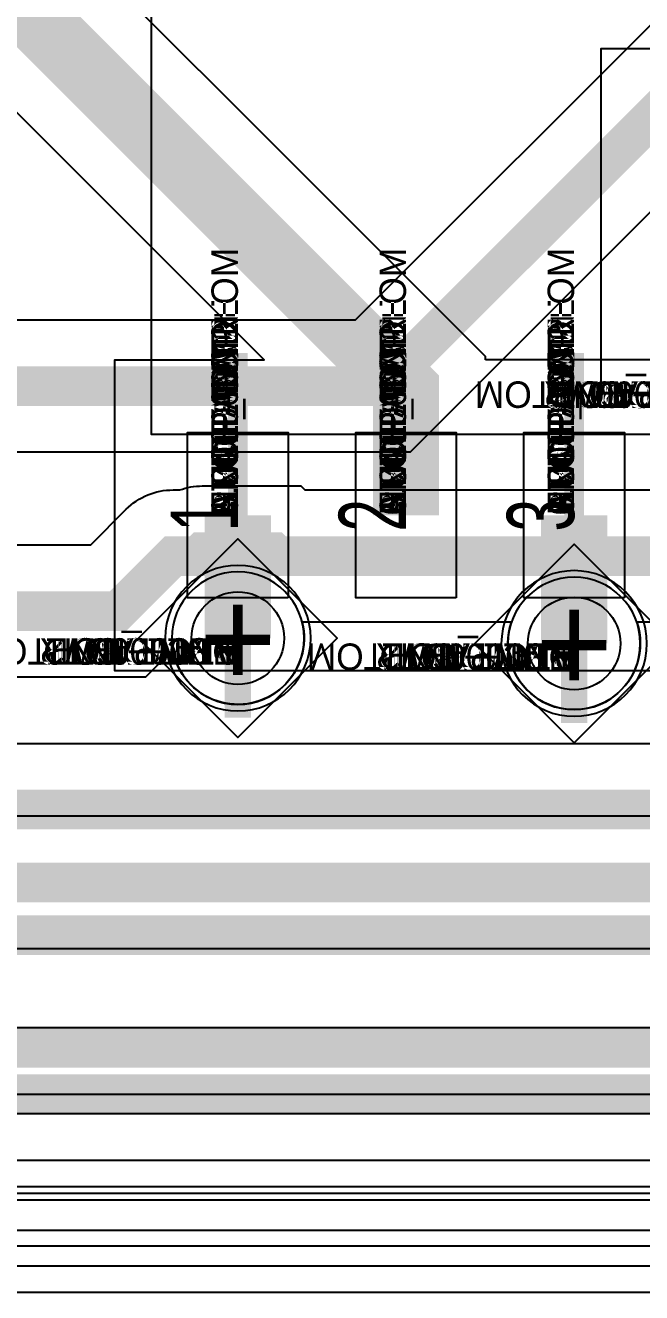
# Model space of a CAD drawing. Extents: x 0 to 323, y 0 to 320.
# Drawn here: x 63.46 to 68.12, y 154.81 to 164.38 of the extents above; entities that cross this region are included whole.
import ezdxf
from ezdxf.enums import TextEntityAlignment as Align

# ---------------------------------------------------------------- set-up
doc = ezdxf.new("R2010")
doc.units = 0
doc.header["$MEASUREMENT"] = 0
doc.layers.get('0').update_dxf_attribs({"linetype": 'CONTINUOUS'})
for name, color, linetype in [('BOARD_GEOMETRY_OUTLINE', 1, 'CONTINUOUS'), ('CDN_FIGURES', 7, 'CONTINUOUS'), ('ETCH_BOTTOM', 7, 'CONTINUOUS'), ('ETCH_GND', 3, 'CONTINUOUS'), ('ETCH_INT1', 4, 'CONTINUOUS'), ('ETCH_INT2', 5, 'CONTINUOUS'), ('ETCH_PWR', 6, 'CONTINUOUS'), ('ETCH_TOP', 2, 'CONTINUOUS'), ('MANUFACTURING_NCLEGEND-1-6', 8, 'CONTINUOUS'), ('PACKAGE_GEOMETRY_ASSEMBLY_TOP', 11, 'CONTINUOUS'), ('PACKAGE_GEOMETRY_PIN_NUMBER', 9, 'CONTINUOUS'), ('PACKAGE_KEEPIN_ALL', 12, 'CONTINUOUS')]:
    doc.layers.add(name, color=color, linetype=linetype)

# ---------------------------------------------------------------- blocks, each defined once
blk = doc.blocks.new('PAD_INFO')
for tag in ['SHAPE_TYPE', 'PAD_HEIGHT', 'PAD_LAYER', 'PAD_TYPE', 'PAD_WIDTH']:
    blk.add_attdef(tag, (0, 0), '', height=0.2)
at = {"flags": 2}
blk.add_attdef('CDN_TYPE', (0, 0), '', height=0.2, dxfattribs=at)
blk = doc.blocks.new('DRILL_INFO')
at = {"flags": 2}
blk.add_attdef('CDN_TYPE', (0, 0), '', height=0.2, dxfattribs=at)
for tag in ['FSHAPE', 'FCHAR', 'DRILL_HEIGHT', 'DIAMETER', 'PLATED', 'DRILL_WIDTH']:
    blk.add_attdef(tag, (0, 0), '', height=0.2)
blk = doc.blocks.new('VIA0700X0300')
at = {"layer": 'ETCH_BOTTOM'}
blk.add_circle((0, 0), 0.35, dxfattribs=at)
at = {"layer": 'ETCH_GND'}
blk.add_circle((0, 0), 0.35, dxfattribs=at)
at = {"layer": 'ETCH_INT1'}
blk.add_circle((0, 0), 0.35, dxfattribs=at)
at = {"layer": 'ETCH_INT2'}
blk.add_circle((0, 0), 0.35, dxfattribs=at)
at = {"layer": 'ETCH_PWR'}
blk.add_circle((0, 0), 0.35, dxfattribs=at)
at = {"layer": 'ETCH_TOP'}
blk.add_circle((0, 0), 0.35, dxfattribs=at)
ref = blk.add_blockref('PAD_INFO', (0, 0))
ref.add_attrib('PAD_LAYER', 'ETCH_TOP', (0, 0), dxfattribs={"height": 0.2})
ref.add_attrib('SHAPE_TYPE', 'NULL', (0, 0), dxfattribs={"height": 0.2})
ref.add_attrib('PAD_TYPE', 'ANTIPAD', (0, 0), dxfattribs={"height": 0.2})
ref.add_attrib('PAD_WIDTH', '0.000000', (0, 0), dxfattribs={"height": 0.2})
ref.add_attrib('PAD_HEIGHT', '0.000000', (0, 0), dxfattribs={"height": 0.2})
ref = blk.add_blockref('PAD_INFO', (0, 0))
ref.add_attrib('PAD_LAYER', 'ETCH_GND', (0, 0), dxfattribs={"height": 0.2})
ref.add_attrib('SHAPE_TYPE', 'NULL', (0, 0), dxfattribs={"height": 0.2})
ref.add_attrib('PAD_TYPE', 'ANTIPAD', (0, 0), dxfattribs={"height": 0.2})
ref.add_attrib('PAD_WIDTH', '0.000000', (0, 0), dxfattribs={"height": 0.2})
ref.add_attrib('PAD_HEIGHT', '0.000000', (0, 0), dxfattribs={"height": 0.2})
ref = blk.add_blockref('PAD_INFO', (0, 0))
ref.add_attrib('PAD_LAYER', 'ETCH_INT1', (0, 0), dxfattribs={"height": 0.2})
ref.add_attrib('SHAPE_TYPE', 'NULL', (0, 0), dxfattribs={"height": 0.2})
ref.add_attrib('PAD_TYPE', 'ANTIPAD', (0, 0), dxfattribs={"height": 0.2})
ref.add_attrib('PAD_WIDTH', '0.000000', (0, 0), dxfattribs={"height": 0.2})
ref.add_attrib('PAD_HEIGHT', '0.000000', (0, 0), dxfattribs={"height": 0.2})
ref = blk.add_blockref('PAD_INFO', (0, 0))
ref.add_attrib('PAD_LAYER', 'ETCH_INT2', (0, 0), dxfattribs={"height": 0.2})
ref.add_attrib('SHAPE_TYPE', 'NULL', (0, 0), dxfattribs={"height": 0.2})
ref.add_attrib('PAD_TYPE', 'ANTIPAD', (0, 0), dxfattribs={"height": 0.2})
ref.add_attrib('PAD_WIDTH', '0.000000', (0, 0), dxfattribs={"height": 0.2})
ref.add_attrib('PAD_HEIGHT', '0.000000', (0, 0), dxfattribs={"height": 0.2})
ref = blk.add_blockref('PAD_INFO', (0, 0))
ref.add_attrib('PAD_LAYER', 'ETCH_PWR', (0, 0), dxfattribs={"height": 0.2})
ref.add_attrib('SHAPE_TYPE', 'NULL', (0, 0), dxfattribs={"height": 0.2})
ref.add_attrib('PAD_TYPE', 'ANTIPAD', (0, 0), dxfattribs={"height": 0.2})
ref.add_attrib('PAD_WIDTH', '0.000000', (0, 0), dxfattribs={"height": 0.2})
ref.add_attrib('PAD_HEIGHT', '0.000000', (0, 0), dxfattribs={"height": 0.2})
ref = blk.add_blockref('PAD_INFO', (0, 0))
ref.add_attrib('PAD_LAYER', 'ETCH_BOTTOM', (0, 0), dxfattribs={"height": 0.2})
ref.add_attrib('SHAPE_TYPE', 'NULL', (0, 0), dxfattribs={"height": 0.2})
ref.add_attrib('PAD_TYPE', 'ANTIPAD', (0, 0), dxfattribs={"height": 0.2})
ref.add_attrib('PAD_WIDTH', '0.000000', (0, 0), dxfattribs={"height": 0.2})
ref.add_attrib('PAD_HEIGHT', '0.000000', (0, 0), dxfattribs={"height": 0.2})
ref = blk.add_blockref('PAD_INFO', (0, 0))
ref.add_attrib('PAD_LAYER', 'ETCH_TOP', (0, 0), dxfattribs={"height": 0.2})
ref.add_attrib('SHAPE_TYPE', 'NULL', (0, 0), dxfattribs={"height": 0.2})
ref.add_attrib('PAD_TYPE', 'THERMAL', (0, 0), dxfattribs={"height": 0.2})
ref.add_attrib('PAD_WIDTH', '0.000000', (0, 0), dxfattribs={"height": 0.2})
ref.add_attrib('PAD_HEIGHT', '0.000000', (0, 0), dxfattribs={"height": 0.2})
ref = blk.add_blockref('PAD_INFO', (0, 0))
ref.add_attrib('PAD_LAYER', 'ETCH_GND', (0, 0), dxfattribs={"height": 0.2})
ref.add_attrib('SHAPE_TYPE', 'NULL', (0, 0), dxfattribs={"height": 0.2})
ref.add_attrib('PAD_TYPE', 'THERMAL', (0, 0), dxfattribs={"height": 0.2})
ref.add_attrib('PAD_WIDTH', '0.000000', (0, 0), dxfattribs={"height": 0.2})
ref.add_attrib('PAD_HEIGHT', '0.000000', (0, 0), dxfattribs={"height": 0.2})
ref = blk.add_blockref('PAD_INFO', (0, 0))
ref.add_attrib('PAD_LAYER', 'ETCH_INT1', (0, 0), dxfattribs={"height": 0.2})
ref.add_attrib('SHAPE_TYPE', 'NULL', (0, 0), dxfattribs={"height": 0.2})
ref.add_attrib('PAD_TYPE', 'THERMAL', (0, 0), dxfattribs={"height": 0.2})
ref.add_attrib('PAD_WIDTH', '0.000000', (0, 0), dxfattribs={"height": 0.2})
ref.add_attrib('PAD_HEIGHT', '0.000000', (0, 0), dxfattribs={"height": 0.2})
ref = blk.add_blockref('PAD_INFO', (0, 0))
ref.add_attrib('PAD_LAYER', 'ETCH_INT2', (0, 0), dxfattribs={"height": 0.2})
ref.add_attrib('SHAPE_TYPE', 'NULL', (0, 0), dxfattribs={"height": 0.2})
ref.add_attrib('PAD_TYPE', 'THERMAL', (0, 0), dxfattribs={"height": 0.2})
ref.add_attrib('PAD_WIDTH', '0.000000', (0, 0), dxfattribs={"height": 0.2})
ref.add_attrib('PAD_HEIGHT', '0.000000', (0, 0), dxfattribs={"height": 0.2})
ref = blk.add_blockref('PAD_INFO', (0, 0))
ref.add_attrib('PAD_LAYER', 'ETCH_PWR', (0, 0), dxfattribs={"height": 0.2})
ref.add_attrib('SHAPE_TYPE', 'NULL', (0, 0), dxfattribs={"height": 0.2})
ref.add_attrib('PAD_TYPE', 'THERMAL', (0, 0), dxfattribs={"height": 0.2})
ref.add_attrib('PAD_WIDTH', '0.000000', (0, 0), dxfattribs={"height": 0.2})
ref.add_attrib('PAD_HEIGHT', '0.000000', (0, 0), dxfattribs={"height": 0.2})
ref = blk.add_blockref('PAD_INFO', (0, 0))
ref.add_attrib('PAD_LAYER', 'ETCH_BOTTOM', (0, 0), dxfattribs={"height": 0.2})
ref.add_attrib('SHAPE_TYPE', 'NULL', (0, 0), dxfattribs={"height": 0.2})
ref.add_attrib('PAD_TYPE', 'THERMAL', (0, 0), dxfattribs={"height": 0.2})
ref.add_attrib('PAD_WIDTH', '0.000000', (0, 0), dxfattribs={"height": 0.2})
ref.add_attrib('PAD_HEIGHT', '0.000000', (0, 0), dxfattribs={"height": 0.2})
ref = blk.add_blockref('PAD_INFO', (0, 0))
ref.add_attrib('PAD_LAYER', 'ETCH_TOP', (0, 0), dxfattribs={"height": 0.2})
ref.add_attrib('SHAPE_TYPE', 'CIRCLE', (0, 0), dxfattribs={"height": 0.2})
ref.add_attrib('PAD_TYPE', 'REGULAR', (0, 0), dxfattribs={"height": 0.2})
ref.add_attrib('PAD_WIDTH', '0.700000', (0, 0), dxfattribs={"height": 0.2})
ref.add_attrib('PAD_HEIGHT', '0.700000', (0, 0), dxfattribs={"height": 0.2})
ref = blk.add_blockref('PAD_INFO', (0, 0))
ref.add_attrib('PAD_LAYER', 'ETCH_GND', (0, 0), dxfattribs={"height": 0.2})
ref.add_attrib('SHAPE_TYPE', 'CIRCLE', (0, 0), dxfattribs={"height": 0.2})
ref.add_attrib('PAD_TYPE', 'REGULAR', (0, 0), dxfattribs={"height": 0.2})
ref.add_attrib('PAD_WIDTH', '0.700000', (0, 0), dxfattribs={"height": 0.2})
ref.add_attrib('PAD_HEIGHT', '0.700000', (0, 0), dxfattribs={"height": 0.2})
ref = blk.add_blockref('PAD_INFO', (0, 0))
ref.add_attrib('PAD_LAYER', 'ETCH_INT1', (0, 0), dxfattribs={"height": 0.2})
ref.add_attrib('SHAPE_TYPE', 'CIRCLE', (0, 0), dxfattribs={"height": 0.2})
ref.add_attrib('PAD_TYPE', 'REGULAR', (0, 0), dxfattribs={"height": 0.2})
ref.add_attrib('PAD_WIDTH', '0.700000', (0, 0), dxfattribs={"height": 0.2})
ref.add_attrib('PAD_HEIGHT', '0.700000', (0, 0), dxfattribs={"height": 0.2})
ref = blk.add_blockref('PAD_INFO', (0, 0))
ref.add_attrib('PAD_LAYER', 'ETCH_INT2', (0, 0), dxfattribs={"height": 0.2})
ref.add_attrib('SHAPE_TYPE', 'CIRCLE', (0, 0), dxfattribs={"height": 0.2})
ref.add_attrib('PAD_TYPE', 'REGULAR', (0, 0), dxfattribs={"height": 0.2})
ref.add_attrib('PAD_WIDTH', '0.700000', (0, 0), dxfattribs={"height": 0.2})
ref.add_attrib('PAD_HEIGHT', '0.700000', (0, 0), dxfattribs={"height": 0.2})
ref = blk.add_blockref('PAD_INFO', (0, 0))
ref.add_attrib('PAD_LAYER', 'ETCH_PWR', (0, 0), dxfattribs={"height": 0.2})
ref.add_attrib('SHAPE_TYPE', 'CIRCLE', (0, 0), dxfattribs={"height": 0.2})
ref.add_attrib('PAD_TYPE', 'REGULAR', (0, 0), dxfattribs={"height": 0.2})
ref.add_attrib('PAD_WIDTH', '0.700000', (0, 0), dxfattribs={"height": 0.2})
ref.add_attrib('PAD_HEIGHT', '0.700000', (0, 0), dxfattribs={"height": 0.2})
ref = blk.add_blockref('PAD_INFO', (0, 0))
ref.add_attrib('PAD_LAYER', 'ETCH_BOTTOM', (0, 0), dxfattribs={"height": 0.2})
ref.add_attrib('SHAPE_TYPE', 'CIRCLE', (0, 0), dxfattribs={"height": 0.2})
ref.add_attrib('PAD_TYPE', 'REGULAR', (0, 0), dxfattribs={"height": 0.2})
ref.add_attrib('PAD_WIDTH', '0.700000', (0, 0), dxfattribs={"height": 0.2})
ref.add_attrib('PAD_HEIGHT', '0.700000', (0, 0), dxfattribs={"height": 0.2})
ref = blk.add_blockref('DRILL_INFO', (0, 0))
ref.add_attrib('DIAMETER', '0.300000', (0, 0), dxfattribs={"height": 0.2})
ref.add_attrib('PLATED', 'PLATED', (0, 0), dxfattribs={"height": 0.2})
ref.add_attrib('FSHAPE', 'DIAMOND', (0, 0), dxfattribs={"height": 0.2})
ref.add_attrib('FCHAR', '+', (0, 0), dxfattribs={"height": 0.2})
ref.add_attrib('DRILL_WIDTH', '1.500000', (0, 0), dxfattribs={"height": 0.2})
ref.add_attrib('DRILL_HEIGHT', '1.500000', (0, 0), dxfattribs={"height": 0.2})
for tag in ['CDN_TYPE', 'PIN']:
    blk.add_attdef(tag, (0, 0), '', height=0.2)
at = {"flags": 2}
for tag in ['PSTKNAME', 'BBV']:
    blk.add_attdef(tag, (0, 0), '', height=0.2, dxfattribs=at)
blk = doc.blocks.new('FIGURE_DIAMOND')
at = {"layer": 'CDN_FIGURES'}
blk.add_lwpolyline([(-0.5, 0), (0, 0.5), (0.5, 0), (0, -0.5)], close=True, dxfattribs=at)
blk = doc.blocks.new('RC1250X0760TS')
at = {"layer": 'ETCH_TOP'}
blk.add_lwpolyline([(-0.625, -0.38), (-0.625, 0.38), (0.625, 0.38), (0.625, -0.38)], close=True, dxfattribs=at)
ref = blk.add_blockref('PAD_INFO', (0, 0))
ref.add_attrib('PAD_LAYER', 'ETCH_TOP', (0, 0), dxfattribs={"height": 0.2})
ref.add_attrib('SHAPE_TYPE', 'NULL', (0, 0), dxfattribs={"height": 0.2})
ref.add_attrib('PAD_TYPE', 'ANTIPAD', (0, 0), dxfattribs={"height": 0.2})
ref.add_attrib('PAD_WIDTH', '0.000000', (0, 0), dxfattribs={"height": 0.2})
ref.add_attrib('PAD_HEIGHT', '0.000000', (0, 0), dxfattribs={"height": 0.2})
ref = blk.add_blockref('PAD_INFO', (0, 0))
ref.add_attrib('PAD_LAYER', 'ETCH_GND', (0, 0), dxfattribs={"height": 0.2})
ref.add_attrib('SHAPE_TYPE', 'NULL', (0, 0), dxfattribs={"height": 0.2})
ref.add_attrib('PAD_TYPE', 'ANTIPAD', (0, 0), dxfattribs={"height": 0.2})
ref.add_attrib('PAD_WIDTH', '0.000000', (0, 0), dxfattribs={"height": 0.2})
ref.add_attrib('PAD_HEIGHT', '0.000000', (0, 0), dxfattribs={"height": 0.2})
ref = blk.add_blockref('PAD_INFO', (0, 0))
ref.add_attrib('PAD_LAYER', 'ETCH_INT1', (0, 0), dxfattribs={"height": 0.2})
ref.add_attrib('SHAPE_TYPE', 'NULL', (0, 0), dxfattribs={"height": 0.2})
ref.add_attrib('PAD_TYPE', 'ANTIPAD', (0, 0), dxfattribs={"height": 0.2})
ref.add_attrib('PAD_WIDTH', '0.000000', (0, 0), dxfattribs={"height": 0.2})
ref.add_attrib('PAD_HEIGHT', '0.000000', (0, 0), dxfattribs={"height": 0.2})
ref = blk.add_blockref('PAD_INFO', (0, 0))
ref.add_attrib('PAD_LAYER', 'ETCH_INT2', (0, 0), dxfattribs={"height": 0.2})
ref.add_attrib('SHAPE_TYPE', 'NULL', (0, 0), dxfattribs={"height": 0.2})
ref.add_attrib('PAD_TYPE', 'ANTIPAD', (0, 0), dxfattribs={"height": 0.2})
ref.add_attrib('PAD_WIDTH', '0.000000', (0, 0), dxfattribs={"height": 0.2})
ref.add_attrib('PAD_HEIGHT', '0.000000', (0, 0), dxfattribs={"height": 0.2})
ref = blk.add_blockref('PAD_INFO', (0, 0))
ref.add_attrib('PAD_LAYER', 'ETCH_PWR', (0, 0), dxfattribs={"height": 0.2})
ref.add_attrib('SHAPE_TYPE', 'NULL', (0, 0), dxfattribs={"height": 0.2})
ref.add_attrib('PAD_TYPE', 'ANTIPAD', (0, 0), dxfattribs={"height": 0.2})
ref.add_attrib('PAD_WIDTH', '0.000000', (0, 0), dxfattribs={"height": 0.2})
ref.add_attrib('PAD_HEIGHT', '0.000000', (0, 0), dxfattribs={"height": 0.2})
ref = blk.add_blockref('PAD_INFO', (0, 0))
ref.add_attrib('PAD_LAYER', 'ETCH_BOTTOM', (0, 0), dxfattribs={"height": 0.2})
ref.add_attrib('SHAPE_TYPE', 'NULL', (0, 0), dxfattribs={"height": 0.2})
ref.add_attrib('PAD_TYPE', 'ANTIPAD', (0, 0), dxfattribs={"height": 0.2})
ref.add_attrib('PAD_WIDTH', '0.000000', (0, 0), dxfattribs={"height": 0.2})
ref.add_attrib('PAD_HEIGHT', '0.000000', (0, 0), dxfattribs={"height": 0.2})
ref = blk.add_blockref('PAD_INFO', (0, 0))
ref.add_attrib('PAD_LAYER', 'ETCH_TOP', (0, 0), dxfattribs={"height": 0.2})
ref.add_attrib('SHAPE_TYPE', 'NULL', (0, 0), dxfattribs={"height": 0.2})
ref.add_attrib('PAD_TYPE', 'THERMAL', (0, 0), dxfattribs={"height": 0.2})
ref.add_attrib('PAD_WIDTH', '0.000000', (0, 0), dxfattribs={"height": 0.2})
ref.add_attrib('PAD_HEIGHT', '0.000000', (0, 0), dxfattribs={"height": 0.2})
ref = blk.add_blockref('PAD_INFO', (0, 0))
ref.add_attrib('PAD_LAYER', 'ETCH_GND', (0, 0), dxfattribs={"height": 0.2})
ref.add_attrib('SHAPE_TYPE', 'NULL', (0, 0), dxfattribs={"height": 0.2})
ref.add_attrib('PAD_TYPE', 'THERMAL', (0, 0), dxfattribs={"height": 0.2})
ref.add_attrib('PAD_WIDTH', '0.000000', (0, 0), dxfattribs={"height": 0.2})
ref.add_attrib('PAD_HEIGHT', '0.000000', (0, 0), dxfattribs={"height": 0.2})
ref = blk.add_blockref('PAD_INFO', (0, 0))
ref.add_attrib('PAD_LAYER', 'ETCH_INT1', (0, 0), dxfattribs={"height": 0.2})
ref.add_attrib('SHAPE_TYPE', 'NULL', (0, 0), dxfattribs={"height": 0.2})
ref.add_attrib('PAD_TYPE', 'THERMAL', (0, 0), dxfattribs={"height": 0.2})
ref.add_attrib('PAD_WIDTH', '0.000000', (0, 0), dxfattribs={"height": 0.2})
ref.add_attrib('PAD_HEIGHT', '0.000000', (0, 0), dxfattribs={"height": 0.2})
ref = blk.add_blockref('PAD_INFO', (0, 0))
ref.add_attrib('PAD_LAYER', 'ETCH_INT2', (0, 0), dxfattribs={"height": 0.2})
ref.add_attrib('SHAPE_TYPE', 'NULL', (0, 0), dxfattribs={"height": 0.2})
ref.add_attrib('PAD_TYPE', 'THERMAL', (0, 0), dxfattribs={"height": 0.2})
ref.add_attrib('PAD_WIDTH', '0.000000', (0, 0), dxfattribs={"height": 0.2})
ref.add_attrib('PAD_HEIGHT', '0.000000', (0, 0), dxfattribs={"height": 0.2})
ref = blk.add_blockref('PAD_INFO', (0, 0))
ref.add_attrib('PAD_LAYER', 'ETCH_PWR', (0, 0), dxfattribs={"height": 0.2})
ref.add_attrib('SHAPE_TYPE', 'NULL', (0, 0), dxfattribs={"height": 0.2})
ref.add_attrib('PAD_TYPE', 'THERMAL', (0, 0), dxfattribs={"height": 0.2})
ref.add_attrib('PAD_WIDTH', '0.000000', (0, 0), dxfattribs={"height": 0.2})
ref.add_attrib('PAD_HEIGHT', '0.000000', (0, 0), dxfattribs={"height": 0.2})
ref = blk.add_blockref('PAD_INFO', (0, 0))
ref.add_attrib('PAD_LAYER', 'ETCH_BOTTOM', (0, 0), dxfattribs={"height": 0.2})
ref.add_attrib('SHAPE_TYPE', 'NULL', (0, 0), dxfattribs={"height": 0.2})
ref.add_attrib('PAD_TYPE', 'THERMAL', (0, 0), dxfattribs={"height": 0.2})
ref.add_attrib('PAD_WIDTH', '0.000000', (0, 0), dxfattribs={"height": 0.2})
ref.add_attrib('PAD_HEIGHT', '0.000000', (0, 0), dxfattribs={"height": 0.2})
ref = blk.add_blockref('PAD_INFO', (0, 0))
ref.add_attrib('PAD_LAYER', 'ETCH_TOP', (0, 0), dxfattribs={"height": 0.2})
ref.add_attrib('SHAPE_TYPE', 'RECTANGLE', (0, 0), dxfattribs={"height": 0.2})
ref.add_attrib('PAD_TYPE', 'REGULAR', (0, 0), dxfattribs={"height": 0.2})
ref.add_attrib('PAD_WIDTH', '1.250000', (0, 0), dxfattribs={"height": 0.2})
ref.add_attrib('PAD_HEIGHT', '0.760000', (0, 0), dxfattribs={"height": 0.2})
ref = blk.add_blockref('PAD_INFO', (0, 0))
ref.add_attrib('PAD_LAYER', 'ETCH_GND', (0, 0), dxfattribs={"height": 0.2})
ref.add_attrib('SHAPE_TYPE', 'NULL', (0, 0), dxfattribs={"height": 0.2})
ref.add_attrib('PAD_TYPE', 'REGULAR', (0, 0), dxfattribs={"height": 0.2})
ref.add_attrib('PAD_WIDTH', '0.000000', (0, 0), dxfattribs={"height": 0.2})
ref.add_attrib('PAD_HEIGHT', '0.000000', (0, 0), dxfattribs={"height": 0.2})
ref = blk.add_blockref('PAD_INFO', (0, 0))
ref.add_attrib('PAD_LAYER', 'ETCH_INT1', (0, 0), dxfattribs={"height": 0.2})
ref.add_attrib('SHAPE_TYPE', 'NULL', (0, 0), dxfattribs={"height": 0.2})
ref.add_attrib('PAD_TYPE', 'REGULAR', (0, 0), dxfattribs={"height": 0.2})
ref.add_attrib('PAD_WIDTH', '0.000000', (0, 0), dxfattribs={"height": 0.2})
ref.add_attrib('PAD_HEIGHT', '0.000000', (0, 0), dxfattribs={"height": 0.2})
ref = blk.add_blockref('PAD_INFO', (0, 0))
ref.add_attrib('PAD_LAYER', 'ETCH_INT2', (0, 0), dxfattribs={"height": 0.2})
ref.add_attrib('SHAPE_TYPE', 'NULL', (0, 0), dxfattribs={"height": 0.2})
ref.add_attrib('PAD_TYPE', 'REGULAR', (0, 0), dxfattribs={"height": 0.2})
ref.add_attrib('PAD_WIDTH', '0.000000', (0, 0), dxfattribs={"height": 0.2})
ref.add_attrib('PAD_HEIGHT', '0.000000', (0, 0), dxfattribs={"height": 0.2})
ref = blk.add_blockref('PAD_INFO', (0, 0))
ref.add_attrib('PAD_LAYER', 'ETCH_PWR', (0, 0), dxfattribs={"height": 0.2})
ref.add_attrib('SHAPE_TYPE', 'NULL', (0, 0), dxfattribs={"height": 0.2})
ref.add_attrib('PAD_TYPE', 'REGULAR', (0, 0), dxfattribs={"height": 0.2})
ref.add_attrib('PAD_WIDTH', '0.000000', (0, 0), dxfattribs={"height": 0.2})
ref.add_attrib('PAD_HEIGHT', '0.000000', (0, 0), dxfattribs={"height": 0.2})
ref = blk.add_blockref('PAD_INFO', (0, 0))
ref.add_attrib('PAD_LAYER', 'ETCH_BOTTOM', (0, 0), dxfattribs={"height": 0.2})
ref.add_attrib('SHAPE_TYPE', 'NULL', (0, 0), dxfattribs={"height": 0.2})
ref.add_attrib('PAD_TYPE', 'REGULAR', (0, 0), dxfattribs={"height": 0.2})
ref.add_attrib('PAD_WIDTH', '0.000000', (0, 0), dxfattribs={"height": 0.2})
ref.add_attrib('PAD_HEIGHT', '0.000000', (0, 0), dxfattribs={"height": 0.2})
ref = blk.add_blockref('DRILL_INFO', (0, 0))
ref.add_attrib('DIAMETER', '0.000000', (0, 0), dxfattribs={"height": 0.2})
ref.add_attrib('PLATED', 'PLATED', (0, 0), dxfattribs={"height": 0.2})
ref.add_attrib('FSHAPE', 'NULL', (0, 0), dxfattribs={"height": 0.2})
ref.add_attrib('DRILL_WIDTH', '0.000000', (0, 0), dxfattribs={"height": 0.2})
ref.add_attrib('DRILL_HEIGHT', '0.000000', (0, 0), dxfattribs={"height": 0.2})
for tag in ['CDN_TYPE', 'PIN']:
    blk.add_attdef(tag, (0, 0), '', height=0.2)
at = {"flags": 2}
for tag in ['PSTKNAME', 'BBV']:
    blk.add_attdef(tag, (0, 0), '', height=0.2, dxfattribs=at)
blk = doc.blocks.new('SO-16W')
at = {"layer": 'PACKAGE_GEOMETRY_ASSEMBLY_TOP'}
blk.add_lwpolyline([(-4.113, -5.1), (4.113, -5.1), (4.113, 5.1), (-4.113, 5.1)], close=True, dxfattribs=at)
at = {"layer": 'ETCH_TOP'}
ref = blk.add_blockref('RC1250X0760TS', (-4.726, 4.445), dxfattribs=at)
ref.add_attrib('CDN_TYPE', 'PIN', (0, 0), dxfattribs={"height": 0.2})
ref.add_attrib('PIN', '1', (0, 0), dxfattribs={"height": 0.2})
ref = blk.add_blockref('RC1250X0760TS', (-4.726, 3.175), dxfattribs=at)
ref.add_attrib('CDN_TYPE', 'PIN', (0, 0), dxfattribs={"height": 0.2})
ref.add_attrib('PIN', '2', (0, 0), dxfattribs={"height": 0.2})
ref = blk.add_blockref('RC1250X0760TS', (-4.726, 1.905), dxfattribs=at)
ref.add_attrib('CDN_TYPE', 'PIN', (0, 0), dxfattribs={"height": 0.2})
ref.add_attrib('PIN', '3', (0, 0), dxfattribs={"height": 0.2})
at = {"flags": 2}
for tag in ['SYMBOL_TYPE', 'CDN_TYPE', 'REFDES']:
    blk.add_attdef(tag, (0, 0), '', height=0.2, dxfattribs=at)

msp = doc.modelspace()

# ---------------------------------------------------------------- linework, layer by layer
at = {"layer": 'BOARD_GEOMETRY_OUTLINE'}
msp.add_lwpolyline([(1.5126, 154.8055), (1.5126, 272.8055), (191.5126, 272.8055), (191.5126, 154.8055)], close=True, dxfattribs=at)
at = {"layer": 'ETCH_BOTTOM'}
msp.add_lwpolyline([(2.4526, 155.5555), (2.4526, 271.8755), (190.9426, 271.8755), (190.9426, 155.5555), (176.0326, 155.5555), (176.0326, 158.1655), (150.3726, 158.1655), (150.3726, 155.5555)], close=True, dxfattribs=at)
for points in [[(69.4716, 161.6054, -0.866944), (68.2836, 161.6054), (67.8125, 161.6054), (67.8125, 164.2056), (71.6627, 164.2056), (71.6627, 163.3955, -0.612319), (71.6627, 162.4155), (71.6627, 161.6054)], [(65.6177, 159.7505, 1), (64.5175, 159.7505, 1)], [(68.1577, 159.7105, 1), (67.0575, 159.7105, 1)]]:
    msp.add_lwpolyline(points, format="xyb", close=True, dxfattribs=at)
for points in [[(65.0676, 159.7505, 0.2, 0.2, 0), (65.0676, 160.3513, 0.2, 0.2, 0)], [(67.6076, 159.7105, 0.2, 0.2, 0), (67.6076, 160.3113, 0.2, 0.2, 0)], [(65.0676, 159.1497, 0.2, 0.2, 0), (65.0676, 159.7505, 0.2, 0.2, 0)], [(67.6076, 159.1097, 0.2, 0.2, 0), (67.6076, 159.7105, 0.2, 0.2, 0)]]:
    msp.add_lwpolyline(points, format="xyseb", dxfattribs=at)
at = {"layer": 'ETCH_GND'}
msp.add_lwpolyline([(150.1226, 155.1555), (2.0126, 155.1555), (2.0126, 272.2555), (191.1126, 272.2555), (191.1126, 155.1555), (176.0826, 155.1555), (176.0826, 158.3855), (150.1226, 158.3855)], close=True, dxfattribs=at)
at = {"layer": 'ETCH_INT1'}
for points in [[(150.0026, 155.5055), (2.2626, 155.5055), (2.2626, 272.3055), (190.5626, 272.3055)], [(132.4197, 156.1554), (25.4055, 156.1554)]]:
    msp.add_lwpolyline(points, dxfattribs=at)
for points, format in [([(16.0126, 170.2055, 0.3, 0.3, 0), (20.1126, 170.2055, 0.3, 0.3, 0), (27.0126, 163.3055, 0.3, 0.3, 0), (33.3126, 163.3055, 0.3, 0.3, 0), (34.4626, 162.1555, 0.3, 0.3, 0), (53.0433, 162.1555, 0.3, 0.3, 0), (53.5433, 161.6555, 0.3, 0.3, 0), (66.1626, 161.6555, 0.3, 0.3, 0), (68.6126, 164.1055, 0.3, 0.3, 0), (71.5626, 164.1055, 0.3, 0.3, 0), (72.6126, 165.1555, 0.3, 0.3, 0)], "xyseb"), ([(42.181, 160.4556), (63.9555, 160.4556), (64.224, 160.7241, -0.198912), (64.5776, 160.8706), (64.6277, 160.8706, -0.087251), (64.7983, 160.9006), (65.544, 160.9006), (65.574, 160.8706), (72.2012, 160.8706), (72.2112, 160.8806), (73.164, 160.8806), (73.174, 160.8706), (80.8705, 160.8706), (81.884, 161.8841, -0.160268), (82.163, 162.025, -0.09518), (82.3483, 162.0606), (82.8605, 162.0606), (90.559, 169.7591, -1)], "xyb"), ([(90.9126, 169.4055, 0.3, 0.3, 0), (83.0676, 161.5605, 0.3, 0.3, 0), (82.3483, 161.5605, 0.3, 0.3, 0), (82.3183, 161.5305, 0.3, 0.3, 0), (82.2376, 161.5305, 0.3, 0.3, 0), (81.0776, 160.3705, 0.3, 0.3, 0), (72.9669, 160.3705, 0.3, 0.3, 0), (72.9569, 160.3805, 0.3, 0.3, 0), (72.4183, 160.3805, 0.3, 0.3, 0), (72.4083, 160.3705, 0.3, 0.3, 0), (65.3669, 160.3705, 0.3, 0.3, 0), (65.3369, 160.4005, 0.3, 0.3, 0), (64.7983, 160.4005, 0.3, 0.3, 0), (64.7683, 160.3705, 0.3, 0.3, 0), (64.5776, 160.3705, 0.3, 0.3, 0), (64.1626, 159.9555, 0.3, 0.3, 0), (41.5126, 159.9555, 0.3, 0.3, 0), (40.5626, 160.9055, 0.3, 0.3, 0), (27.2126, 160.9055, 0.3, 0.3, 0), (20.4526, 167.6655, 0.3, 0.3, 0), (16.0126, 167.6655, 0.3, 0.3, 0)], "xyseb"), ([(91.2662, 169.0519), (83.2747, 161.0604), (83.0947, 161.0604, -0.973292), (82.1493, 160.735), (81.2847, 159.8704), (73.1677, 159.8704, -1.332989), (72.2075, 159.8704), (71.8914, 159.8704, -1.392897), (70.9438, 159.8704), (70.606, 159.8704, -1.52703), (69.6892, 159.8704), (68.0814, 159.8704, -1.392897), (67.1338, 159.8704), (65.5531, 159.8704, -1.031802), (64.5755, 159.6612), (64.3697, 159.4554), (55.4554, 159.4554, -0.268265), (55.4843, 158.9556), (107.8555, 158.9556)], "xyb"), ([(16.0126, 165.1255, 0.3, 0.3, 0), (20.1426, 165.1255, 0.3, 0.3, 0), (26.8126, 158.4555, 0.3, 0.3, 0), (108.0626, 158.4555, 0.3, 0.3, 0), (111.9626, 162.3555, 0.3, 0.3, 0), (111.9626, 165.6555, 0.3, 0.3, 0)], "xyseb"), ([(54.2897, 162.1556), (65.9555, 162.1556), (68.4055, 164.6056), (71.3555, 164.6056), (72.259, 165.5091, -1), (72.9662, 164.8019), (71.7697, 163.6054), (68.8197, 163.6054), (66.3697, 161.1554), (53.3362, 161.1554)], "xyb"), ([(115.2626, 163.5555, 0.3, 0.3, 0), (109.2126, 157.5055, 0.3, 0.3, 0), (26.4126, 157.5055, 0.3, 0.3, 0), (21.3326, 162.5855, 0.3, 0.3, 0), (16.0126, 162.5855, 0.3, 0.3, 0)], "xyseb"), ([(138.2126, 162.6555, 0.3, 0.3, 0), (132.2126, 156.6555, 0.3, 0.3, 0), (25.6126, 156.6555, 0.3, 0.3, 0), (22.2226, 160.0455, 0.3, 0.3, 0), (16.0126, 160.0455, 0.3, 0.3, 0)], "xyseb")]:
    msp.add_lwpolyline(points, format=format, dxfattribs=at)
at = {"layer": 'ETCH_INT2'}
for points in [[(149.8826, 155.0055), (1.9626, 155.0055), (1.7126, 155.2555), (1.7126, 227.0055)], [(141.9807, 158.4056), (14.1225, 158.4056)], [(14.4615, 155.8054), (149.8826, 155.8054)]]:
    msp.add_lwpolyline(points, dxfattribs=at)
for points in [[(16.0126, 200.6855, 0.3, 0.3, 0), (16.0826, 200.6855, 0.3, 0.3, 0), (18.1126, 198.6555, 0.3, 0.3, 0), (18.1126, 197.8555, 0.3, 0.3, 0), (17.1626, 196.9055, 0.3, 0.3, 0), (12.5126, 196.9055, 0.3, 0.3, 0), (11.6126, 196.0055, 0.3, 0.3, 0), (11.6126, 168.6555, 0.3, 0.3, 0), (12.1126, 168.1555, 0.3, 0.3, 0), (12.1126, 159.7555, 0.3, 0.3, 0), (12.2126, 159.6555, 0.3, 0.3, 0), (12.2126, 159.6083, 0.3, 0.3, 0), (13.9154, 157.9055, 0.3, 0.3, 0), (173.1126, 157.9055, 0.3, 0.3, 0), (182.1626, 166.9555, 0.3, 0.3, 0), (182.1626, 174.4055, 0.3, 0.3, 0), (181.5126, 175.0555, 0.3, 0.3, 0), (181.5126, 175.0662, 0.3, 0.3, 0), (181.5026, 175.0762, 0.3, 0.3, 0), (181.5026, 175.6148, 0.3, 0.3, 0), (181.5126, 175.6248, 0.3, 0.3, 0), (181.5126, 176.1554, 0.3, 0.3, 0), (179.0626, 178.6055, 0.3, 0.3, 0), (179.0126, 178.6055, 0.3, 0.3, 0)], [(176.5626, 195.6555, 0.3, 0.3, 0), (178.2626, 193.9555, 0.3, 0.3, 0), (180.8626, 193.9555, 0.3, 0.3, 0), (187.7626, 187.0555, 0.3, 0.3, 0), (187.7626, 169.9055, 0.3, 0.3, 0), (175.0226, 157.1655, 0.3, 0.3, 0), (150.8026, 157.1655, 0.3, 0.3, 0), (150.1826, 156.5455, 0.3, 0.3, 0), (150.1826, 156.3055, 0.3, 0.3, 0), (14.6686, 156.3055, 0.3, 0.3, 0), (11.2126, 159.7615, 0.3, 0.3, 0), (11.2126, 167.6055, 0.3, 0.3, 0), (10.8126, 168.0055, 0.3, 0.3, 0), (10.8126, 197.2055, 0.3, 0.3, 0), (13.0126, 199.4055, 0.3, 0.3, 0), (14.7226, 199.4055, 0.3, 0.3, 0), (15.9826, 198.1455, 0.3, 0.3, 0), (16.0126, 198.1455, 0.3, 0.3, 0)]]:
    msp.add_lwpolyline(points, format="xyseb", dxfattribs=at)
for points in [[(65.5677, 159.7505, 1), (64.5675, 159.7505, 1)], [(68.1077, 159.7105, 1), (67.1075, 159.7105, 1)], [(14.8757, 156.8056), (14.2759, 157.4054), (149.8826, 157.4054), (149.8826, 156.9527), (149.829, 156.8991, 0.059669), (149.7555, 156.8056)]]:
    msp.add_lwpolyline(points, format="xyb", close=True, dxfattribs=at)
at = {"layer": 'ETCH_PWR'}
msp.add_lwpolyline([(150.3826, 155.6055), (3.2126, 155.6055), (2.4626, 156.3555), (2.4626, 271.8055)], dxfattribs=at)
for points in [[(65.5677, 159.7505, 1), (64.5675, 159.7505, 1)], [(68.1077, 159.7105, 1), (67.1075, 159.7105, 1)]]:
    msp.add_lwpolyline(points, format="xyb", close=True, dxfattribs=at)
at = {"layer": 'ETCH_TOP'}
msp.add_lwpolyline([(1.9626, 155.2755), (1.9626, 272.1955), (190.9526, 272.1955), (190.9526, 155.2755), (176.0826, 155.2755), (176.0826, 158.4455), (150.2426, 158.4455), (150.2426, 155.2755)], close=True, dxfattribs=at)
for points in [[(62.0126, 172.4055, 0.5, 0.5, 0), (62.0126, 165.9555, 0.5, 0.5, 0), (66.3376, 161.6305, 0.5, 0.5, 0), (66.3376, 160.6795, 0.5, 0.5, 0)], [(65.0676, 160.6795, 0.15, 0.15, 0), (65.0676, 161.9053, 0.15, 0.15, 0)], [(67.6076, 160.6795, 0.15, 0.15, 0), (67.6076, 161.9053, 0.15, 0.15, 0)], [(65.0676, 160.6795, 0.5, 0.5, 0), (65.0676, 159.7505, 0.5, 0.5, 0)], [(67.6076, 160.6795, 0.5, 0.5, 0), (67.6076, 159.7105, 0.5, 0.5, 0)]]:
    msp.add_lwpolyline(points, format="xyseb", dxfattribs=at)
msp.add_lwpolyline([(66.9377, 161.8546), (66.9377, 161.8791), (62.6127, 166.2041), (62.6127, 171.3554), (62.7125, 171.3554), (62.7125, 171.1054), (64.1375, 171.1054), (64.1375, 168.8264), (64.4675, 168.8264), (64.4675, 168.1069), (67.669, 164.9054), (70.064, 164.9054), (73.1148, 161.8546), (69.4548, 161.8546, 0.755325), (68.3004, 161.8546)], format="xyb", close=True, dxfattribs=at)
msp.add_lwpolyline([(70.5612, 166.1056), (74.5627, 162.1041), (74.5627, 161.8546), (74.8877, 161.8546), (74.8877, 159.5044), (64.1375, 159.5044), (64.1375, 161.8546), (65.2648, 161.8546), (61.4125, 165.7069)], dxfattribs=at)
at = {"layer": 'PACKAGE_KEEPIN_ALL'}
msp.add_lwpolyline([(3.0126, 271.8055), (3.0126, 156.3055), (190.5126, 156.3055), (190.5126, 271.8055)], close=True, dxfattribs=at)

# ---------------------------------------------------------------- block references
at = {"rotation": 90}
msp.add_blockref('SO-16W', (69.5126, 165.4055), dxfattribs=at)
at = {"layer": 'ETCH_TOP', "rotation": 180}
for p in [(68.8776, 161.6905), (65.0676, 159.7505), (67.6076, 159.7105)]:
    msp.add_blockref('VIA0700X0300', p, dxfattribs=at)
at = {"layer": 'MANUFACTURING_NCLEGEND-1-6', "xscale": 1.5, "yscale": 1.5}
for p in [(65.0676, 159.7505), (67.6076, 159.7105)]:
    msp.add_blockref('FIGURE_DIAMOND', p, dxfattribs=at)

# ---------------------------------------------------------------- texts
at = {"layer": 'MANUFACTURING_NCLEGEND-1-6'}
for p in [(65.0676, 159.7505), (67.6076, 159.7105)]:
    msp.add_text('+', height=0.75, dxfattribs=at).set_placement(p, align=Align.MIDDLE_CENTER)
at = {"layer": 'PACKAGE_GEOMETRY_PIN_NUMBER', "width": 0.649606}
for s, p in [('1', (65.0676, 160.6795)), ('2', (66.3376, 160.6795)), ('3', (67.6076, 160.6795))]:
    msp.add_text(s, height=0.508, rotation=90, dxfattribs=at).set_placement(p, align=Align.CENTER)

doc.saveas('drawing.dxf')
